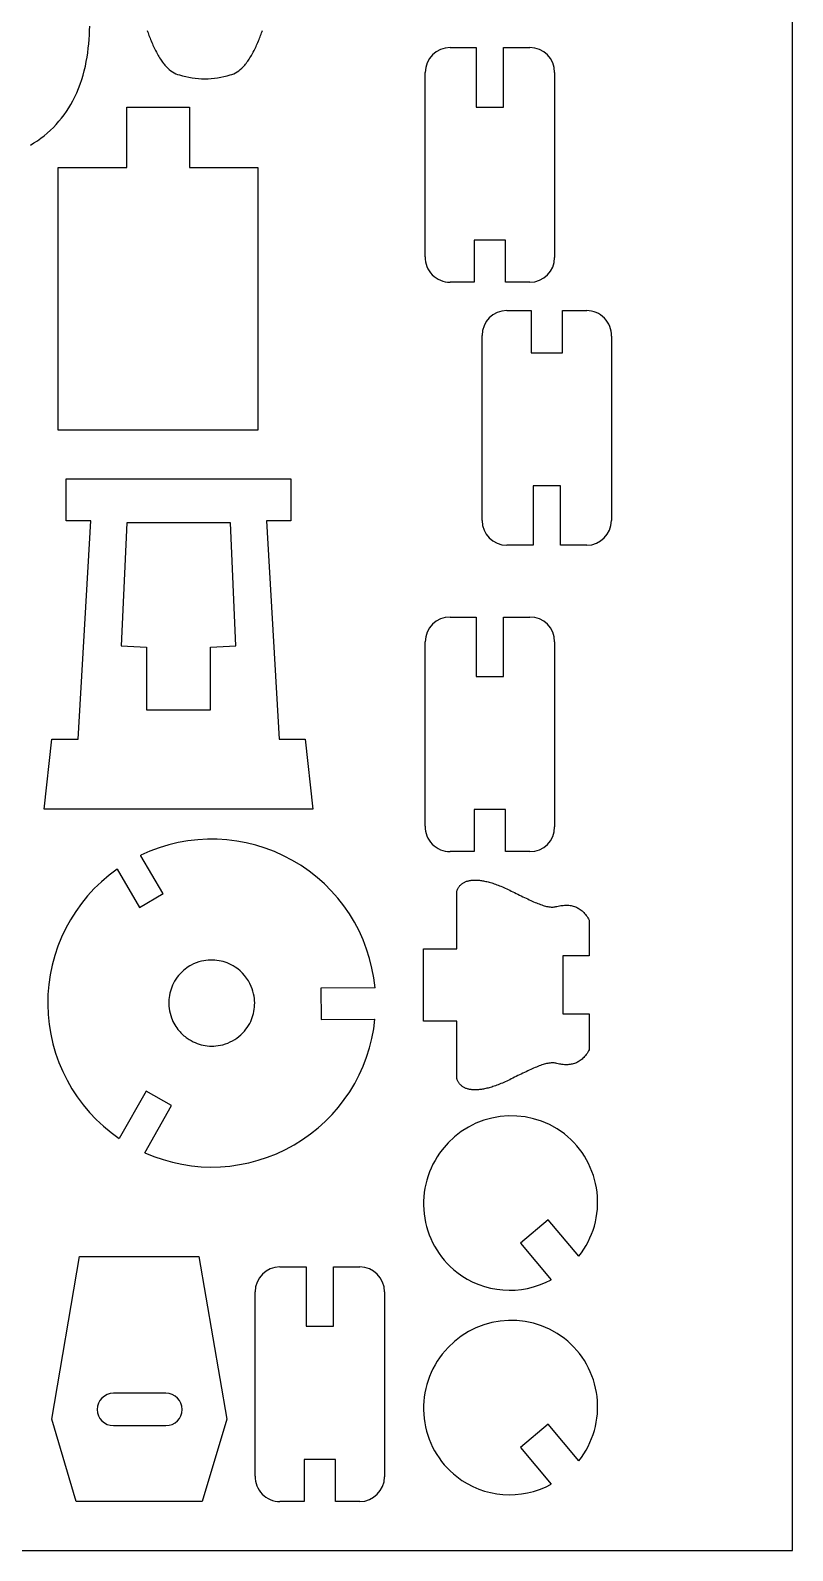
# Model space of a CAD drawing. Extents: x 0 to 450, y 0 to 350.
# Drawn here: x 369.6 to 450, y 0 to 160.5 of the extents above; entities that cross this region are included whole.
import ezdxf

# ---------------------------------------------------------------- set-up
doc = ezdxf.new("R2010")
doc.units = 0
doc.header["$MEASUREMENT"] = 0
doc.layers.add('01', color=5, linetype='Continuous')
doc.layers.add('DEFAULT', color=7, linetype='Continuous')

msp = doc.modelspace()

# ---------------------------------------------------------------- linework, layer by layer
at = {"layer": '01'}
msp.add_lwpolyline([(0, 0), (450, 0), (450, 350), (0, 350)], close=True, dxfattribs=at)
at = {"layer": 'DEFAULT'}
for p, q in [((413.8446, 158.6892), (416.6183, 158.6892)), ((416.6183, 158.6892), (416.6183, 152.4195)), ((419.4982, 152.4195), (419.4982, 158.6892)), ((419.4982, 158.6892), (422.2718, 158.6892)), ((411.2299, 136.6061), (411.2299, 156.0745)), ((424.8866, 156.0745), (424.8866, 136.5359)), ((379.7419, 146.049), (379.7419, 152.4054)), ((379.7419, 152.4054), (386.3371, 152.4054)), ((386.3371, 152.4054), (386.3371, 146.049)), ((416.6183, 152.4195), (419.4982, 152.4195)), ((372.5005, 118.3113), (372.5005, 146.049)), ((372.5005, 146.049), (379.7419, 146.049)), ((386.3371, 146.049), (393.5785, 146.049)), ((393.5785, 146.049), (393.5785, 118.3113)), ((419.7043, 138.3679), (416.4121, 138.3679)), ((416.4121, 138.3679), (416.4121, 133.9212)), ((419.7043, 133.9212), (419.7043, 138.3679)), ((416.4121, 133.9212), (413.8453, 133.9212)), ((422.2718, 133.9212), (419.7043, 133.9212)), ((419.8437, 130.9196), (422.4113, 130.9196)), ((422.4113, 130.9196), (422.4113, 126.4729)), ((425.7034, 126.4729), (425.7034, 130.9196)), ((425.7034, 130.9196), (428.2703, 130.9196)), ((417.229, 108.7663), (417.229, 128.3049)), ((430.8857, 128.2347), (430.8857, 108.7663)), ((422.4113, 126.4729), (425.7034, 126.4729)), ((393.5785, 118.3113), (372.5005, 118.3113)), ((373.342, 108.7123), (373.342, 113.1591)), ((373.342, 113.1591), (397.0466, 113.1591)), ((397.0466, 113.1591), (397.0466, 108.7123)), ((425.4973, 112.4213), (422.6174, 112.4213)), ((422.6174, 112.4213), (422.6174, 106.1516)), ((425.4973, 106.1516), (425.4973, 112.4213)), ((375.9211, 108.7123), (373.342, 108.7123)), ((374.5872, 85.6662), (375.9211, 108.7123)), ((379.7232, 108.5123), (379.1452, 95.528)), ((390.5425, 108.5123), (379.7232, 108.5123)), ((390.6653, 108.5123), (390.5425, 108.5123)), ((391.2433, 95.528), (390.6653, 108.5123)), ((397.0352, 108.7123), (394.4676, 108.7123)), ((394.4676, 108.7123), (395.8015, 85.6662)), ((397.0466, 108.7123), (397.0351, 108.7123)), ((422.6174, 106.1516), (419.8437, 106.1516)), ((428.271, 106.1516), (425.4973, 106.1516)), ((413.8445, 98.5695), (416.6183, 98.5695)), ((416.6183, 98.5695), (416.6183, 92.2998)), ((419.4982, 92.2998), (419.4982, 98.5695)), ((419.4982, 98.5695), (422.2718, 98.5695)), ((379.1452, 95.528), (381.8132, 95.3944)), ((381.8132, 95.3944), (381.8132, 88.769)), ((388.5754, 95.3944), (391.2433, 95.528)), ((388.5754, 88.769), (388.5754, 95.3944)), ((411.2299, 76.4864), (411.2299, 95.9548)), ((424.8866, 95.9548), (424.8866, 76.4162)), ((416.6183, 92.2998), (419.4982, 92.2998)), ((381.8132, 88.769), (388.5754, 88.769)), ((371.0298, 78.297), (371.8303, 85.6662)), ((371.8303, 85.6662), (374.5872, 85.6662)), ((395.8015, 85.6662), (398.5583, 85.6662)), ((398.5583, 85.6662), (399.3589, 78.297)), ((399.3589, 78.297), (371.0298, 78.297)), ((419.7043, 78.2483), (416.412, 78.2483)), ((416.412, 78.2483), (416.412, 73.8015)), ((419.7043, 73.8015), (419.7043, 78.2483)), ((381.209, 73.4029), (381.2022, 73.4144)), ((381.2289, 73.3691), (381.209, 73.4029)), ((383.5471, 69.4271), (381.2289, 73.3691)), ((416.412, 73.8015), (413.8452, 73.8015)), ((422.2718, 73.8015), (419.7043, 73.8015)), ((378.6899, 71.9317), (378.705, 71.9422)), ((378.7004, 71.9418), (378.6899, 71.9317)), ((378.7034, 71.9447), (378.7004, 71.9418)), ((378.705, 71.9422), (381.0894, 67.9184)), ((415.4603, 70.6099), (415.5292, 70.6382)), ((415.5292, 70.6382), (415.6003, 70.6643)), ((415.6003, 70.6643), (415.6738, 70.6882)), ((415.6738, 70.6882), (415.7495, 70.7099)), ((415.7495, 70.7099), (415.8275, 70.7292)), ((415.8275, 70.7292), (415.9077, 70.7463)), ((415.9077, 70.7463), (415.9902, 70.7611)), ((415.9902, 70.7611), (416.0751, 70.7735)), ((416.0751, 70.7735), (416.1621, 70.7836)), ((416.1621, 70.7836), (416.2515, 70.7912)), ((416.2515, 70.7912), (416.3431, 70.7965)), ((416.3431, 70.7965), (416.437, 70.7994)), ((416.437, 70.7994), (416.5332, 70.7997)), ((416.5332, 70.7997), (416.6317, 70.7977)), ((416.6317, 70.7977), (416.7325, 70.7931)), ((416.7325, 70.7931), (416.8354, 70.786)), ((416.8354, 70.786), (416.9407, 70.7763)), ((416.9407, 70.7763), (417.0483, 70.7641)), ((417.0483, 70.7641), (417.1581, 70.7493)), ((417.1581, 70.7493), (417.2702, 70.7319)), ((417.2702, 70.7319), (417.3846, 70.7118)), ((417.3846, 70.7118), (417.5013, 70.6891)), ((417.5013, 70.6891), (417.6202, 70.6637)), ((417.6202, 70.6637), (417.7414, 70.6356)), ((417.7414, 70.6356), (417.8649, 70.6048)), ((381.0894, 67.9184), (383.5737, 69.3818)), ((383.5737, 69.3818), (383.5471, 69.4271)), ((414.5604, 69.6167), (414.5838, 69.6843)), ((414.5604, 63.5336), (414.5604, 69.6167)), ((414.5838, 69.6843), (414.6094, 69.75)), ((414.6094, 69.75), (414.6373, 69.8141)), ((414.6373, 69.8141), (414.6676, 69.8763)), ((414.6676, 69.8763), (414.7, 69.9367)), ((414.7, 69.9367), (414.7348, 69.9953)), ((414.7348, 69.9953), (414.7718, 70.052)), ((414.7718, 70.052), (414.8111, 70.1068)), ((414.8111, 70.1068), (414.8527, 70.1598)), ((414.8527, 70.1598), (414.8966, 70.2108)), ((414.8966, 70.2108), (414.9427, 70.2598)), ((414.9427, 70.2598), (414.9911, 70.3069)), ((414.9911, 70.3069), (415.0418, 70.352)), ((415.0418, 70.352), (415.0948, 70.3951)), ((415.0948, 70.3951), (415.15, 70.4361)), ((415.15, 70.4361), (415.2075, 70.4751)), ((415.2075, 70.4751), (415.2673, 70.512)), ((415.2673, 70.512), (415.3293, 70.5468)), ((415.3293, 70.5468), (415.3937, 70.5794)), ((415.3937, 70.5794), (415.4603, 70.6099)), ((417.8649, 70.6048), (417.9907, 70.5712)), ((417.9907, 70.5712), (418.1187, 70.5349)), ((418.1187, 70.5349), (418.2491, 70.4957)), ((418.2491, 70.4957), (418.3816, 70.4537)), ((418.3816, 70.4537), (418.5165, 70.4089)), ((418.5165, 70.4089), (418.6537, 70.3613)), ((418.6537, 70.3613), (418.7931, 70.3107)), ((418.7931, 70.3107), (418.9348, 70.2572)), ((418.9348, 70.2572), (419.0787, 70.2008)), ((419.0787, 70.2008), (419.225, 70.1415)), ((419.225, 70.1415), (419.3735, 70.0791)), ((419.3735, 70.0791), (419.5243, 70.0138)), ((419.5243, 70.0138), (419.6773, 69.9454)), ((419.6773, 69.9454), (419.8327, 69.874)), ((419.8327, 69.874), (419.9903, 69.7995)), ((419.9903, 69.7995), (420.1502, 69.722)), ((420.1502, 69.722), (420.3124, 69.6413)), ((420.3124, 69.6413), (420.4768, 69.5574)), ((420.4768, 69.5574), (420.6435, 69.4704)), ((420.6435, 69.4704), (420.8288, 69.382)), ((420.8288, 69.382), (421.0111, 69.2945)), ((421.0111, 69.2945), (421.1905, 69.2081)), ((421.1905, 69.2081), (421.367, 69.123)), ((421.367, 69.123), (421.5406, 69.0395)), ((421.5406, 69.0395), (421.7112, 68.9576)), ((421.7112, 68.9576), (421.879, 68.8775)), ((421.879, 68.8775), (422.0438, 68.7995)), ((422.0438, 68.7995), (422.2057, 68.7237)), ((422.2057, 68.7237), (422.3647, 68.6504)), ((422.3647, 68.6504), (422.5208, 68.5796)), ((422.5208, 68.5796), (422.674, 68.5116)), ((422.674, 68.5116), (422.8243, 68.4465)), ((422.8243, 68.4465), (422.9716, 68.3846)), ((422.9716, 68.3846), (423.1161, 68.326)), ((423.1161, 68.326), (423.2576, 68.2709)), ((423.2576, 68.2709), (423.3962, 68.2195)), ((423.3962, 68.2195), (423.532, 68.172)), ((423.532, 68.172), (423.6648, 68.1286)), ((423.6648, 68.1286), (423.7946, 68.0893)), ((423.7946, 68.0893), (423.9216, 68.0545)), ((423.9216, 68.0545), (424.0457, 68.0243)), ((424.0457, 68.0243), (424.1668, 67.9989)), ((424.1668, 67.9989), (424.285, 67.9785)), ((424.285, 67.9785), (424.4003, 67.9632)), ((424.4003, 67.9632), (424.5127, 67.9532)), ((424.5127, 67.9532), (424.6222, 67.9488)), ((424.6222, 67.9488), (424.7287, 67.9501)), ((424.7287, 67.9501), (424.8324, 67.9572)), ((424.8324, 67.9572), (424.9331, 67.9704)), ((424.9331, 67.9704), (425.031, 67.9899)), ((425.031, 67.9899), (425.1259, 68.0158)), ((425.1259, 68.0158), (425.262, 68.0467)), ((425.262, 68.0467), (425.3961, 68.0736)), ((425.3961, 68.0736), (425.5284, 68.0964)), ((425.5284, 68.0964), (425.6588, 68.115)), ((425.6588, 68.115), (425.7873, 68.1293)), ((425.7873, 68.1293), (425.9139, 68.1392)), ((425.9139, 68.1392), (426.0386, 68.1446)), ((426.0386, 68.1446), (426.1615, 68.1454)), ((426.1615, 68.1454), (426.2824, 68.1416)), ((426.2824, 68.1416), (426.4014, 68.133)), ((426.4014, 68.133), (426.5186, 68.1195)), ((426.5186, 68.1195), (426.6338, 68.1012)), ((426.6338, 68.1012), (426.7472, 68.0778)), ((426.7472, 68.0778), (426.8586, 68.0492)), ((426.8586, 68.0492), (426.9681, 68.0155)), ((426.9681, 68.0155), (427.0758, 67.9764)), ((427.0758, 67.9764), (427.1815, 67.932)), ((427.1815, 67.932), (427.2855, 67.8821)), ((427.2855, 67.8821), (427.3875, 67.8266)), ((427.3875, 67.8266), (427.4875, 67.7654)), ((427.4875, 67.7654), (427.5858, 67.6984)), ((427.5858, 67.6984), (427.6821, 67.6256)), ((427.6821, 67.6256), (427.7765, 67.5469)), ((427.7765, 67.5469), (427.869, 67.4621)), ((427.869, 67.4621), (427.9597, 67.3712)), ((427.9597, 67.3712), (428.0484, 67.274)), ((428.0484, 67.274), (428.1353, 67.1706)), ((428.1353, 67.1706), (428.2202, 67.0607)), ((428.2202, 67.0607), (428.3033, 66.9444)), ((428.3033, 66.9444), (428.3844, 66.8215)), ((428.3844, 66.8215), (428.4637, 66.6918)), ((428.4637, 66.6918), (428.5411, 66.5555)), ((428.5411, 66.5555), (428.5411, 62.7866)), ((411.0387, 55.9102), (411.0387, 63.5336)), ((411.0387, 63.5336), (414.5604, 63.5336)), ((428.4831, 62.7866), (425.7662, 62.7866)), ((425.7662, 62.7866), (425.7662, 56.6572)), ((428.5411, 62.7866), (428.4831, 62.7866)), ((405.9334, 59.4262), (400.2278, 59.3764)), ((400.2278, 59.3764), (400.2567, 56.074)), ((425.7662, 56.6572), (428.5411, 56.6572)), ((428.5411, 56.6572), (428.5411, 52.8884)), ((400.2567, 56.074), (405.8904, 56.1232)), ((405.8903, 56.1232), (405.9265, 56.1235)), ((414.5604, 55.9102), (411.0387, 55.9102)), ((414.5604, 49.8271), (414.5604, 55.9102)), ((423.9216, 51.3893), (423.7946, 51.3545)), ((424.0457, 51.4195), (423.9216, 51.3893)), ((424.1668, 51.4449), (424.0457, 51.4195)), ((424.285, 51.4653), (424.1668, 51.4449)), ((424.4003, 51.4806), (424.285, 51.4653)), ((424.5127, 51.4906), (424.4003, 51.4806)), ((424.6222, 51.495), (424.5127, 51.4906)), ((424.7287, 51.4938), (424.6222, 51.495)), ((424.8324, 51.4866), (424.7287, 51.4938)), ((424.9331, 51.4734), (424.8324, 51.4866)), ((425.031, 51.4539), (424.9331, 51.4734)), ((425.1259, 51.428), (425.031, 51.4539)), ((425.262, 51.3971), (425.1259, 51.428)), ((425.3961, 51.3702), (425.262, 51.3971)), ((425.5284, 51.3474), (425.3961, 51.3702)), ((426.7472, 51.3661), (426.6338, 51.3426)), ((426.8586, 51.3946), (426.7472, 51.3661)), ((426.9681, 51.4283), (426.8586, 51.3946)), ((427.0758, 51.4674), (426.9681, 51.4283)), ((427.1815, 51.5118), (427.0758, 51.4674)), ((427.2855, 51.5617), (427.1815, 51.5118)), ((427.3875, 51.6172), (427.2855, 51.5617)), ((427.4875, 51.6784), (427.3875, 51.6172)), ((427.5858, 51.7454), (427.4875, 51.6784)), ((427.6821, 51.8182), (427.5858, 51.7454)), ((427.7765, 51.8969), (427.6821, 51.8182)), ((427.869, 51.9817), (427.7765, 51.8969)), ((427.9597, 52.0726), (427.869, 51.9817)), ((428.0484, 52.1698), (427.9597, 52.0726)), ((428.1353, 52.2732), (428.0484, 52.1698)), ((428.2202, 52.3831), (428.1353, 52.2732)), ((428.3033, 52.4994), (428.2202, 52.3831)), ((428.3844, 52.6224), (428.3033, 52.4994)), ((428.4637, 52.752), (428.3844, 52.6224)), ((428.5411, 52.8884), (428.4637, 52.752)), ((414.5838, 49.7596), (414.5604, 49.8271)), ((414.6094, 49.6938), (414.5838, 49.7596)), ((420.3124, 49.8026), (420.1502, 49.7219)), ((420.4768, 49.8864), (420.3124, 49.8026)), ((420.6435, 49.9734), (420.4768, 49.8864)), ((420.8288, 50.0618), (420.6435, 49.9734)), ((421.0111, 50.1493), (420.8288, 50.0618)), ((421.1905, 50.2357), (421.0111, 50.1493)), ((421.367, 50.3208), (421.1905, 50.2357)), ((421.5406, 50.4044), (421.367, 50.3208)), ((421.7112, 50.4863), (421.5406, 50.4044)), ((421.879, 50.5663), (421.7112, 50.4863)), ((422.0438, 50.6443), (421.879, 50.5663)), ((422.2057, 50.7201), (422.0438, 50.6443)), ((422.3647, 50.7934), (422.2057, 50.7201)), ((422.5208, 50.8642), (422.3647, 50.7934)), ((422.674, 50.9322), (422.5208, 50.8642)), ((422.8243, 50.9973), (422.674, 50.9322)), ((422.9716, 51.0592), (422.8243, 50.9973)), ((423.1161, 51.1178), (422.9716, 51.0592)), ((423.2576, 51.1729), (423.1161, 51.1178)), ((423.3962, 51.2243), (423.2576, 51.1729)), ((423.532, 51.2718), (423.3962, 51.2243)), ((423.6648, 51.3153), (423.532, 51.2718)), ((423.7946, 51.3545), (423.6648, 51.3153)), ((425.6588, 51.3288), (425.5284, 51.3474)), ((425.7873, 51.3145), (425.6588, 51.3288)), ((425.9139, 51.3047), (425.7873, 51.3145)), ((426.0386, 51.2992), (425.9139, 51.3047)), ((426.1615, 51.2984), (426.0386, 51.2992)), ((426.2824, 51.3022), (426.1615, 51.2984)), ((426.4014, 51.3108), (426.2824, 51.3022)), ((426.5186, 51.3243), (426.4014, 51.3108)), ((426.6338, 51.3426), (426.5186, 51.3243)), ((381.7661, 48.5016), (378.9426, 43.5111)), ((384.4397, 46.9891), (381.7661, 48.5016)), ((414.6373, 49.6298), (414.6094, 49.6938)), ((414.6676, 49.5675), (414.6373, 49.6298)), ((414.7, 49.5071), (414.6676, 49.5675)), ((414.7348, 49.4485), (414.7, 49.5071)), ((414.7718, 49.3918), (414.7348, 49.4485)), ((414.8111, 49.337), (414.7718, 49.3918)), ((414.8527, 49.284), (414.8111, 49.337)), ((414.8966, 49.233), (414.8527, 49.284)), ((414.9427, 49.184), (414.8966, 49.233)), ((414.9911, 49.1369), (414.9427, 49.184)), ((415.0418, 49.0918), (414.9911, 49.1369)), ((415.0948, 49.0487), (415.0418, 49.0918)), ((415.15, 49.0077), (415.0948, 49.0487)), ((415.2075, 48.9687), (415.15, 49.0077)), ((415.2673, 48.9318), (415.2075, 48.9687)), ((415.3293, 48.897), (415.2673, 48.9318)), ((415.3937, 48.8644), (415.3293, 48.897)), ((415.4603, 48.8339), (415.3937, 48.8644)), ((415.5292, 48.8056), (415.4603, 48.8339)), ((415.6003, 48.7795), (415.5292, 48.8056)), ((415.6738, 48.7556), (415.6003, 48.7795)), ((415.7495, 48.734), (415.6738, 48.7556)), ((415.8275, 48.7146), (415.7495, 48.734)), ((415.9077, 48.6975), (415.8275, 48.7146)), ((415.9902, 48.6827), (415.9077, 48.6975)), ((416.0751, 48.6703), (415.9902, 48.6827)), ((416.1621, 48.6603), (416.0751, 48.6703)), ((416.2515, 48.6526), (416.1621, 48.6603)), ((416.3431, 48.6473), (416.2515, 48.6526)), ((416.437, 48.6445), (416.3431, 48.6473)), ((416.5332, 48.6441), (416.437, 48.6445)), ((416.6317, 48.6462), (416.5332, 48.6441)), ((416.7325, 48.6507), (416.6317, 48.6462)), ((416.8354, 48.6578), (416.7325, 48.6507)), ((416.9407, 48.6675), (416.8354, 48.6578)), ((417.0483, 48.6797), (416.9407, 48.6675)), ((417.1581, 48.6945), (417.0483, 48.6797)), ((417.2702, 48.7119), (417.1581, 48.6945)), ((417.3846, 48.732), (417.2702, 48.7119)), ((417.5013, 48.7547), (417.3846, 48.732)), ((417.6202, 48.7801), (417.5013, 48.7547)), ((417.7414, 48.8082), (417.6202, 48.7801)), ((417.8649, 48.839), (417.7414, 48.8082)), ((417.9907, 48.8726), (417.8649, 48.839)), ((418.1187, 48.909), (417.9907, 48.8726)), ((418.2491, 48.9481), (418.1187, 48.909)), ((418.3816, 48.9901), (418.2491, 48.9481)), ((418.5165, 49.0349), (418.3816, 48.9901)), ((418.6537, 49.0825), (418.5165, 49.0349)), ((418.7931, 49.1331), (418.6537, 49.0825)), ((418.9348, 49.1866), (418.7931, 49.1331)), ((419.0787, 49.243), (418.9348, 49.1866)), ((419.225, 49.3023), (419.0787, 49.243)), ((419.3735, 49.3647), (419.225, 49.3023)), ((419.5243, 49.43), (419.3735, 49.3647)), ((419.6773, 49.4984), (419.5243, 49.43)), ((419.8327, 49.5698), (419.6773, 49.4984)), ((419.9903, 49.6443), (419.8327, 49.5698)), ((420.1502, 49.7219), (419.9903, 49.6443)), ((381.6237, 42.0119), (384.4397, 46.9891)), ((424.2072, 34.9366), (421.2885, 32.4661)), ((427.4481, 31.0744), (424.2072, 34.9366)), ((421.2885, 32.4661), (424.5294, 28.6037)), ((371.8189, 13.8662), (374.7482, 31.0401)), ((374.7482, 31.0401), (387.3481, 31.0401)), ((387.3481, 31.0401), (390.2775, 13.8662)), ((395.8958, 29.9511), (398.6693, 29.9511)), ((398.6694, 29.9511), (398.6694, 23.6814)), ((401.5494, 23.6814), (401.5494, 29.9511)), ((401.5494, 29.9511), (404.323, 29.9511)), ((393.2811, 7.868), (393.2811, 27.3364)), ((406.9378, 27.3364), (406.9378, 7.7978)), ((398.6694, 23.6814), (401.5494, 23.6814)), ((381.0932, 16.6076), (378.3196, 16.6076)), ((383.8668, 16.6076), (381.0932, 16.6076)), ((374.4015, 5.178), (371.8189, 13.8662)), ((378.3196, 13.1912), (383.8668, 13.1912)), ((390.2775, 13.8662), (387.6948, 5.178)), ((424.2072, 13.3436), (421.2885, 10.8731)), ((427.4481, 9.4814), (424.2072, 13.3436)), ((421.2885, 10.8731), (424.5294, 7.0107)), ((401.7555, 9.6298), (398.4633, 9.6298)), ((398.4633, 9.6298), (398.4633, 5.1831)), ((401.7555, 5.1831), (401.7555, 9.6298)), ((387.6948, 5.178), (374.4015, 5.178)), ((398.4633, 5.1831), (395.8964, 5.1831)), ((404.323, 5.1831), (401.7555, 5.1831))]:
    msp.add_line(p, q, dxfattribs=at)
for centre, radius, start, end in [((353.9003, 161.2229), 21.9252, 349.481259, 359.331762), ((403.8989, 168.2254), 23.3292, 199.314668, 200.686085), ((398.4891, 166.1364), 17.5303, 200.544184, 204.712485), ((377.4453, 166.1364), 17.5303, 335.287515, 339.455816), ((372.0355, 168.2254), 23.3293, 339.313915, 340.685332), ((393.6399, 163.9042), 12.192, 204.710248, 208.939404), ((390.6453, 162.25), 8.7709, 208.949017, 212.918372), ((388.8403, 161.0698), 6.6144, 212.833561, 217.627028), ((387.0942, 161.0699), 6.6143, 322.372384, 327.165898), ((385.2892, 162.2501), 8.7708, 327.081219, 331.050606), ((382.2945, 163.9042), 12.192, 331.060596, 335.289752), ((413.8446, 156.0745), 2.6147, 90, 180), ((422.2718, 156.0745), 2.6147, 0, 90), ((360.5916, 159.9635), 15.1165, 334.610062, 349.544192), ((387.5333, 160.051), 4.9572, 217.523505, 223.332437), ((386.388, 158.9297), 3.3547, 222.824477, 236.62247), ((385.7334, 157.9209), 2.1522, 236.399839, 258.330768), ((387.9672, 164.0359), 8.6451, 252.016701, 287.983299), ((390.2011, 157.9209), 2.1521, 281.66605, 303.597454), ((389.5464, 158.9296), 3.3547, 303.377673, 317.175714), ((388.4011, 160.051), 4.9572, 316.667563, 322.476495), ((363.6304, 158.5578), 11.7685, 300.264929, 334.449225), ((413.8453, 136.5375), 2.6163, 178.497434, 270), ((422.2718, 136.5359), 2.6148, 270, 0), ((419.8437, 128.3049), 2.6147, 90, 180), ((428.2703, 128.3034), 2.6162, 358.495096, 90), ((419.8437, 108.7663), 2.6147, 180, 270), ((428.271, 108.7663), 2.6147, 270, 0), ((413.8445, 95.9548), 2.6147, 90, 180), ((422.2718, 95.9548), 2.6147, 0, 90), ((413.8452, 76.4178), 2.6163, 178.497601, 270), ((422.2718, 76.4162), 2.6148, 270, 0), ((388.6983, 57.8109), 17.3107, 5.354203, 115.660143), ((388.6983, 57.8109), 17.3106, 125.266552, 235.697145), ((388.6721, 57.8557), 4.4997, 120.501955, 140.364163), ((388.6705, 57.858), 4.4969, 118.487899, 120.499074), ((388.6715, 57.8559), 4.4992, 103.651579, 118.486403), ((388.674, 57.8461), 4.5093, 91.349546, 103.651958), ((388.6743, 57.8318), 4.5236, 79.825284, 91.349144), ((388.6714, 57.8162), 4.5395, 68.579008, 79.825183), ((388.6656, 57.8014), 4.5553, 56.859163, 68.579106), ((388.6538, 57.7848), 4.5758, 22.790794, 56.848956), ((388.6957, 57.8404), 4.5279, 152.909725, 164.426909), ((388.6822, 57.8473), 4.5128, 140.363101, 152.909209), ((388.6559, 57.785), 4.5738, 9.369244, 22.798233), ((388.7267, 57.8349), 4.5595, 175.666821, 187.379016), ((388.7113, 57.836), 4.5441, 164.426229, 175.666039), ((388.6675, 57.7869), 4.5619, 357.660761, 9.369648), ((388.7391, 57.8365), 4.5722, 187.378839, 200.312818), ((388.7453, 57.8386), 4.5787, 200.310528, 220.439062), ((388.698, 57.7825), 4.5311, 335.166171, 346.426493), ((388.6824, 57.7863), 4.547, 346.425892, 357.660642), ((388.6983, 57.8109), 17.3106, 245.877791, 354.406061), ((388.7401, 57.834), 4.5717, 220.43739, 234.865761), ((388.7246, 57.766), 4.4994, 295.473984, 322.8803), ((388.712, 57.776), 4.5155, 322.875652, 335.166051), ((388.7321, 57.8226), 4.5578, 234.865813, 246.830601), ((388.7258, 57.8081), 4.542, 246.831543, 258.075574), ((388.7226, 57.7925), 4.5261, 258.07521, 269.343997), ((388.7224, 57.778), 4.5115, 269.343439, 281.390273), ((388.7245, 57.7672), 4.5006, 281.391146, 295.468126), ((420.3091, 36.7024), 9.2013, 52.397109, 142.352206), ((420.2313, 36.7715), 9.1945, 321.711654, 51.749858), ((420.2404, 36.6254), 9.1945, 141.710806, 231.750298), ((395.8958, 27.3364), 2.6147, 90, 180), ((404.323, 27.3364), 2.6147, 0, 90), ((420.1511, 36.6322), 9.1447, 232.216497, 298.605588), ((420.3091, 15.1094), 9.2013, 52.397113, 142.352211), ((420.2313, 15.1785), 9.1945, 321.711654, 51.749858), ((420.2404, 15.0324), 9.1945, 141.710806, 231.750306), ((378.3196, 14.8994), 1.7082, 90, 270), ((383.8668, 14.8994), 1.7082, 270, 90), ((395.8964, 7.7994), 2.6163, 178.497465, 270), ((404.323, 7.7978), 2.6148, 270, 0), ((420.1511, 15.0392), 9.1447, 232.216497, 298.605588)]:
    msp.add_arc(centre, radius, start, end, dxfattribs=at)

doc.saveas('drawing.dxf')
